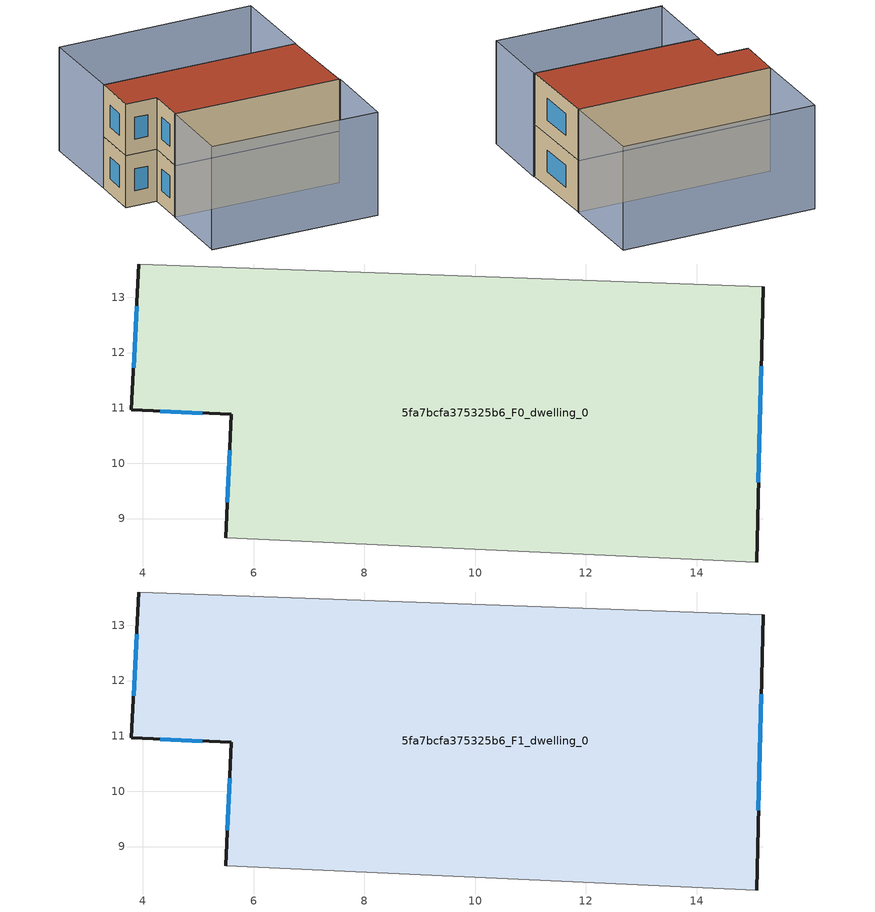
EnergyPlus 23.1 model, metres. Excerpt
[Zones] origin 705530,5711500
5fa7bcfa375325b6_F0_dwelling_0
 floor ground (EU_floor_Construction): 15.2,13.19 15.08,8.22 5.49,8.65 5.6,10.88 3.79,10.97 3.92,13.6 z0
 wall outside (EU_wall_Construction): 3.92,13.6 3.79,10.97 5.6,10.88 5.49,8.65 / 15.08,8.22 15.2,13.19 z0:3
 wall adiabatic (EU_wall_Construction): 15.2,13.19 3.92,13.6 / 5.49,8.65 15.08,8.22 z0:3
 window (EU_Window_Construction): 4.31,10.94 5.07,10.91 / 3.88,12.84 3.83,11.73 / 15.12,9.65 15.17,11.75 / 5.57,10.24 5.52,9.3 z0.87:2.13
5fa7bcfa375325b6_F1_dwelling_0
 floor to 5fa7bcfa375325b6_F0_dwelling_0 (EU_floor_Construction): 15.2,13.19 15.08,8.22 5.49,8.65 5.6,10.88 3.79,10.97 3.92,13.6 z3
 wall outside (EU_wall_Construction): 3.92,13.6 3.79,10.97 5.6,10.88 5.49,8.65 / 15.08,8.22 15.2,13.19 z3:6
 wall adiabatic (EU_wall_Construction): 15.2,13.19 3.92,13.6 / 5.49,8.65 15.08,8.22 z3:6
 window (EU_Window_Construction): 4.31,10.94 5.07,10.91 / 3.88,12.84 3.83,11.73 / 15.12,9.65 15.17,11.75 / 5.57,10.24 5.52,9.3 z3.87:5.13
 roof outside (EU_roof_Construction): 15.08,8.22 15.2,13.19 3.92,13.6 3.79,10.97 5.6,10.88 5.49,8.65 z6
shading: 5.23,4.2 14.92,3.71 / 14.92,3.71 5.25,4.2 / 5.25,4.2 5.48,8.7 / 5.48,8.7 15.15,8.21 / 15.15,8.21 14.92,3.71 / 15.21,13.19 3.92,13.6 / 3.92,13.6 4.11,18.79 / 4.11,18.79 15.4,18.38 / 15.4,18.38 15.21,13.19 z0:6
[Building]
EU S2 Campaign: North Axis=0; Terrain=City; Solar Distribution=FullExterior
[Site:Location]
London: Latitude=51.5; Longitude=-0.5; Time Zone=0; Elevation=25
[SizingPeriod:WeatherFileDays]
AnnualSizingPeriod: Begin Month=1; Begin Day of Month=1; End Month=12; End Day of Month=31; Day of Week for Start Day=Monday; Use Weather File Daylight Saving Period=No; Use Weather File Rain and Snow Indicators=No
[MATERIAL]
EU_InternalMass_Material: Roughness=MediumRough; Thickness=0.1; Conductivity=1; Density=1800; Specific Heat=900; Thermal Absorptance=0.9; Solar Absorptance=0.7; Visible Absorptance=0.7
[MATERIAL:NOMASS] Roughness=MediumRough; Thermal Absorptance=0.9; Solar Absorptance=0.7; Visible Absorptance=0.7
Name | Thermal Resistance
EU_wall_NoMass | 0.724719
EU_roof_NoMass | 2.98947
EU_floor_NoMass | 2.39157
[WINDOWMATERIAL:SIMPLEGLAZINGSYSTEM]
EU_Window_SimpleGlazing: UFactor=2.63425; Solar Heat Gain Coefficient=0.76; Visible Transmittance=0.76
[CONSTRUCTION]
EU_wall_Construction: EU_wall_NoMass
EU_roof_Construction: EU_roof_NoMass
EU_floor_Construction: EU_floor_NoMass
EU_Window_Construction: EU_Window_SimpleGlazing
EU_InternalMass_Construction: EU_InternalMass_Material
[ZONE] Type=1; Multiplier=1; Ceiling Height=autocalculate; Volume=155.459; Floor Area=autocalculate; Part of Total Floor Area=Yes
5fa7bcfa375325b6_F0_dwelling_0; 5fa7bcfa375325b6_F1_dwelling_0
[INTERNALMASS] Construction=EU_InternalMass_Construction; Surface Area=51.8195
Name | Zone or ZoneList
5fa7bcfa375325b6_F0_dwelling_0_EU_InternalMass | 5fa7bcfa375325b6_F0_dwelling_0
5fa7bcfa375325b6_F1_dwelling_0_EU_InternalMass | 5fa7bcfa375325b6_F1_dwelling_0
[OTHEREQUIPMENT] Fuel Type=Electricity; Design Level Calculation Method=Watts/Area; Power per Zone Floor Area=1; Fraction Latent=0; Fraction Radiant=0; Fraction Lost=0; Carbon Dioxide Generation Rate=0; EndUse Subcategory=EU_Step8_InternalGains
Name | Zone or ZoneList or Space or SpaceList | Schedule
EU_Step8_InternalGain_5fa7bcfa375325b6_F0_dwelling_0_f000 | 5fa7bcfa375325b6_F0_dwelling_0 | EU_Step8_GainSchedule_5fa7bcfa375325b6_F0_dwelling_0_f000
EU_Step8_InternalGain_5fa7bcfa375325b6_F1_dwelling_0_f000 | 5fa7bcfa375325b6_F1_dwelling_0 | EU_Step8_GainSchedule_5fa7bcfa375325b6_F1_dwelling_0_f000
[ZONEVENTILATION:DESIGNFLOWRATE] Schedule=EU_AlwaysOn; Design Flow Rate Calculation Method=AirChanges/Hour; Air Changes per Hour=0.418135; Ventilation Type=Natural; Fan Pressure Rise=0; Fan Total Efficiency=1; Constant Term Coefficient=1; Temperature Term Coefficient=0; Velocity Term Coefficient=0; Velocity Squared Term Coefficient=0; Minimum Indoor Temperature=-100; Maximum Indoor Temperature=100; Delta Temperature=-100; Minimum Outdoor Temperature=-100; Maximum Outdoor Temperature=100; Maximum Wind Speed=40
Name | Zone or ZoneList or Space or SpaceList
EU_ConstantAir_5fa7bcfa375325b6_F0_dwelling_0 | 5fa7bcfa375325b6_F0_dwelling_0
EU_ConstantAir_5fa7bcfa375325b6_F1_dwelling_0 | 5fa7bcfa375325b6_F1_dwelling_0
[HVACTEMPLATE:THERMOSTAT] Constant Heating Setpoint=20; Constant Cooling Setpoint=50
EU_HeatOnly_5fa7bcfa375325b6_F0_dwelling_0; EU_HeatOnly_5fa7bcfa375325b6_F1_dwelling_0
[HVACTEMPLATE:ZONE:IDEALLOADSAIRSYSTEM] System Availability Schedule=EU_AlwaysOn; Maximum Heating Supply Air Temperature=50; Minimum Cooling Supply Air Temperature=13; Maximum Heating Supply Air Humidity Ratio=0.0156; Minimum Cooling Supply Air Humidity Ratio=0.0077; Heating Limit=NoLimit; Cooling Limit=NoLimit; Heating Availability Schedule=EU_AlwaysOn; Cooling Availability Schedule=EU_CoolingOff; Dehumidification Control Type=ConstantSensibleHeatRatio; Cooling Sensible Heat Ratio=0.7; Dehumidification Setpoint=60; Humidification Control Type=None; Humidification Setpoint=30; Outdoor Air Method=None; Outdoor Air Flow Rate per Person=0.00944; Outdoor Air Flow Rate per Zone Floor Area=0; Outdoor Air Flow Rate per Zone=0; Demand Controlled Ventilation Type=None; Outdoor Air Economizer Type=NoEconomizer; Heat Recovery Type=None; Sensible Heat Recovery Effectiveness=0.7; Latent Heat Recovery Effectiveness=0.65
Name | Template Thermostat
5fa7bcfa375325b6_F0_dwelling_0 | EU_HeatOnly_5fa7bcfa375325b6_F0_dwelling_0
5fa7bcfa375325b6_F1_dwelling_0 | EU_HeatOnly_5fa7bcfa375325b6_F1_dwelling_0
[SIZING:ZONE] Zone Cooling Design Supply Air Temperature Input Method=SupplyAirTemperature; Zone Cooling Design Supply Air Temperature=13; Zone Heating Design Supply Air Temperature Input Method=SupplyAirTemperature; Zone Heating Design Supply Air Temperature=50; Zone Cooling Design Supply Air Humidity Ratio=0.008; Zone Heating Design Supply Air Humidity Ratio=0.008; Cooling Design Air Flow Method=DesignDay; Cooling Design Air Flow Rate=0; Cooling Minimum Air Flow per Zone Floor Area=0.000762; Cooling Minimum Air Flow=0; Cooling Minimum Air Flow Fraction=0.2; Heating Design Air Flow Method=DesignDay; Heating Design Air Flow Rate=0; Heating Maximum Air Flow per Zone Floor Area=0.002032; Heating Maximum Air Flow=0.141576; Heating Maximum Air Flow Fraction=0.3; Account for Dedicated Outdoor Air System=No; Dedicated Outdoor Air System Control Strategy=NeutralSupplyAir; Dedicated Outdoor Air Low Setpoint Temperature for Design=autosize; Dedicated Outdoor Air High Setpoint Temperature for Design=autosize; Zone Load Sizing Method=Sensible Load Only No Latent Load; Zone Latent Cooling Design Supply Air Humidity Ratio Input Method=HumidityRatioDifference; Zone Cooling Design Supply Air Humidity Ratio Difference=0.005; Zone Latent Heating Design Supply Air Humidity Ratio Input Method=HumidityRatioDifference; Zone Humidification Design Supply Air Humidity Ratio Difference=0.005
5fa7bcfa375325b6_F0_dwelling_0; 5fa7bcfa375325b6_F1_dwelling_0
[SCHEDULE:CONSTANT]
Name | Hourly Value
EU_AlwaysOn | 1
EU_CoolingOff | 0
[SCHEDULE:FILE] Column Number=1; Rows to Skip at Top=0; Number of Hours of Data=8760; Column Separator=Comma; Interpolate to Timestep=No; Minutes per Item=60; Adjust Schedule for Daylight Savings=Yes
Name | File
EU_Step8_GainSchedule_5fa7bcfa375325b6_F0_dwelling_0_f000 | ../../schedules/5fa7bcfa375325b6/5fa7bcfa375325b6_F0_dwelling_0_f000_gain.csv
EU_Step8_GainSchedule_5fa7bcfa375325b6_F1_dwelling_0_f000 | ../../schedules/5fa7bcfa375325b6/5fa7bcfa375325b6_F1_dwelling_0_f000_gain.csv
